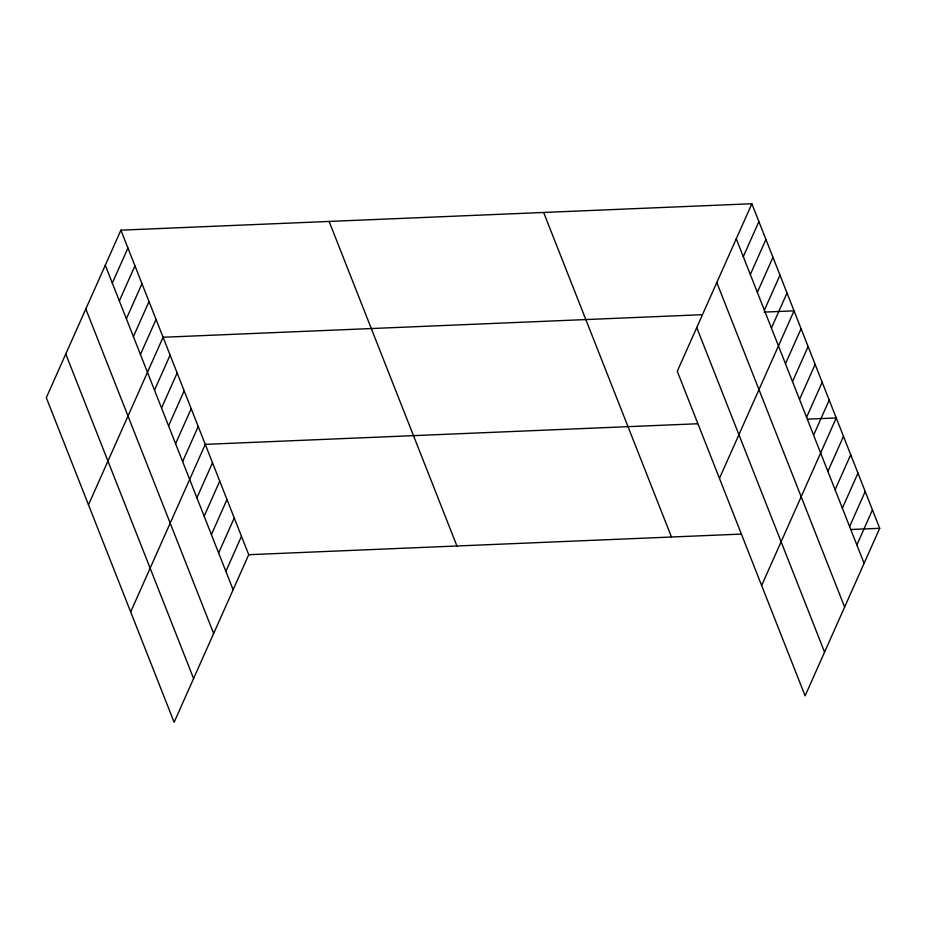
<?xml version="1.0" encoding="UTF-8"?>
<svg xmlns="http://www.w3.org/2000/svg" width="926" height="926" viewBox="0 0 926 926"><rect width="100%" height="100%" fill="white"/><g stroke="black" fill="none" stroke-linecap="round" stroke-linejoin="round"><path stroke-width="1.39" d="M120.901 230.157L46.3 397.705L174.134 722.257L248.724 554.709L120.901 230.157L751.866 203.743L879.7 528.295L805.099 695.843L677.276 371.291L751.866 203.743M112.312 283.067L127.927 248.006M119.35 300.915L134.953 265.855M126.376 318.764L141.991 283.703M133.413 336.613L149.017 301.563M140.439 354.473L156.054 319.412M88.479 504.809L163.08 337.261L701.514 314.724M154.503 390.17L170.106 355.109M161.529 408.019L177.144 372.958M168.567 425.867L184.17 390.807M175.593 443.716L191.207 408.655M182.63 461.565L198.233 426.516M130.67 611.912L205.259 444.364L697.428 423.761M196.902 497.806L212.505 462.757M204.148 516.199L219.751 481.15M211.383 534.591L226.997 499.531M218.629 552.984L234.243 517.923M225.875 571.377L241.478 536.316M743.289 256.652L758.903 221.592M750.326 274.501L765.929 239.452M757.352 292.35L772.955 257.301M764.378 310.21L779.993 275.149M771.416 328.059L787.019 292.998M719.456 478.395L794.057 310.847L764.112 312.097M785.48 363.756L801.083 328.695M792.506 381.605L808.12 346.544M799.532 399.453L815.146 364.404M806.569 417.302L822.172 382.253M813.595 435.162L829.21 400.101M761.647 585.498L836.236 417.95L807.657 419.142M827.867 471.403L843.482 436.343M835.113 489.785L850.728 454.735M842.359 508.177L857.974 473.128M849.605 526.57L865.208 491.509M856.851 544.963L872.454 509.902M248.724 554.709L740.881 534.105M851.121 529.498L879.7 528.295M736.263 238.804L864.097 563.355M716.793 282.523L844.628 607.074M696.734 327.572L824.568 652.124M543.643 212.459L671.477 537.011M329.112 221.441L456.946 545.993M105.286 265.218L233.12 589.769M85.817 308.937L213.651 633.488M65.769 353.987L193.592 678.538"/></g></svg>
